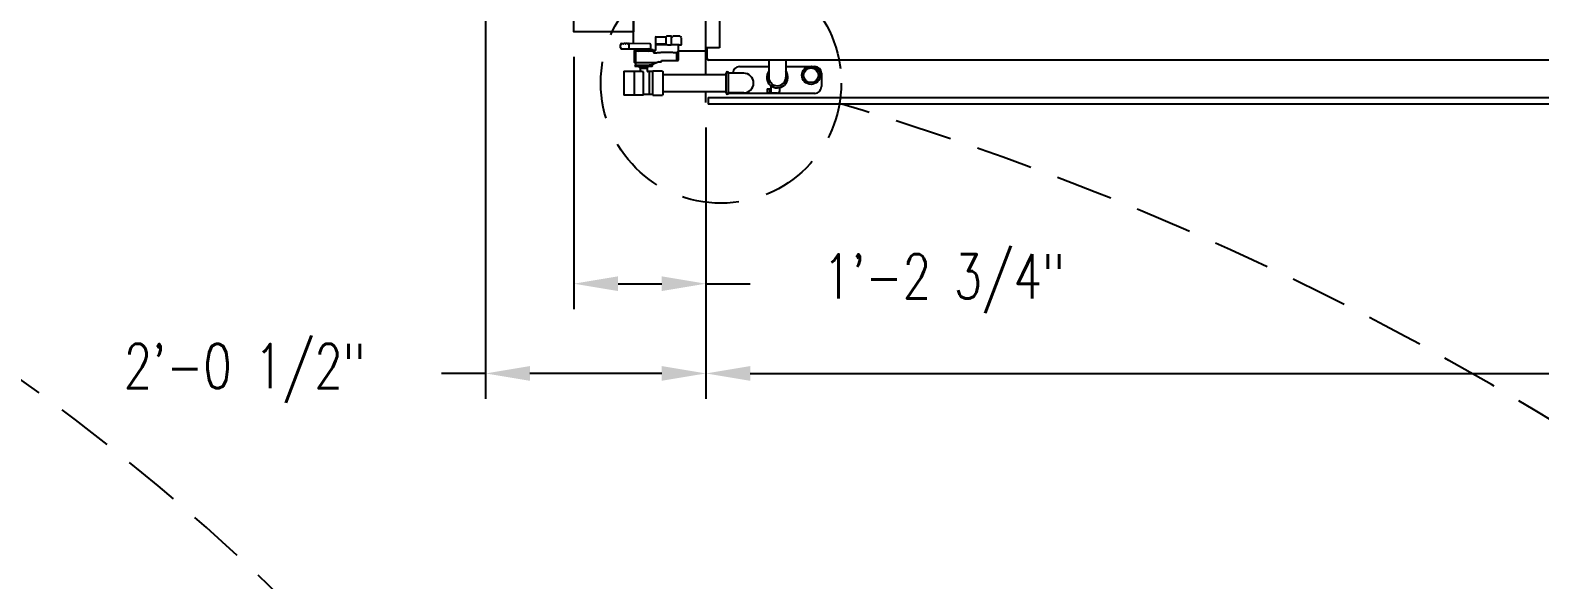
# Model space of a CAD drawing. Header units: millimetres. Extents: x 16200 to 32328, y 18593 to 29476.
# Drawn here: x 16430.8 to 16599, y 18839.7 to 18900.9 of the extents above; entities that cross this region are included whole.
import ezdxf

# ---------------------------------------------------------------- set-up
doc = ezdxf.new("R2010")
doc.units = ezdxf.units.MM
doc.header["$LTSCALE"] = 5
doc.linetypes.add('HIDDEN', pattern=[9.525, 6.35, -3.175])
for name, color, linetype in [('COIL-CONTROL', 2, 'Continuous'), ('CONDENSER-SST-CONTROL', 1, 'Continuous'), ('RECIRCULATION-CONTROL', 3, 'Continuous'), ('UNIT', 6, 'Continuous')]:
    doc.layers.add(name, color=color, linetype=linetype)
doc.styles.add('SUBMITTAL', font='romans.shx', dxfattribs={"width": 0.75})
doc.dimstyles.new('SUBMITTAL', dxfattribs={"dimtxt": 0.09375, "dimasz": 0.09375, "dimexe": 0.03125, "dimexo": 0.0625, "dimgap": 0.0625, "dimtad": 0, "dimdec": 4, "dimzin": 4, "dimdsep": 46, "dimlunit": 4, "dimtxsty": 'SUBMITTAL', "dimcen": 0.09375, "dimclre": 6, "dimadec": 0, "dimazin": 0, "dimtfac": 1, "dimtdec": 0, "dimtofl": 0, "dimtmove": 0, "dimatfit": 3, "dimfxl": 0, "dimfrac": 2, "dimtolj": 1, "dimtzin": 4, "dimarcsym": 0})

# ---------------------------------------------------------------- blocks, each defined once
blk = doc.blocks.new('*D9')
at = {"layer": 'UNIT', "color": 6, "lineweight": -2}
for p, q in [((16506.07, 18890.06), (16506.07, 18859.84)), ((16742.25, 18890.06), (16742.25, 18859.84))]:
    blk.add_line(p, q, dxfattribs=at)
at = {"layer": 'UNIT', "color": 3, "lineweight": -2}
for p, q in [((16511, 18862.66), (16611.68, 18862.66)), ((16737.32, 18862.66), (16659.51, 18862.66))]:
    blk.add_line(p, q, dxfattribs=at)
at = {"layer": 'UNIT', "color": 3}
for points in [[(16511, 18863.48), (16511, 18861.84), (16506.07, 18862.66)], [(16737.32, 18863.48), (16737.32, 18861.84), (16742.25, 18862.66)]]:
    blk.add_solid(points, dxfattribs=at)
at = {"layer": 'UNIT', "color": 3, "insert": (16635.6, 18862.66), "char_height": 4.9294, "attachment_point": 5, "style": 'SUBMITTAL'}
blk.add_mtext('\\A1;19\'-8 1/8"', dxfattribs=at)
blk = doc.blocks.new('*D16')
at = {"layer": 'UNIT', "color": 6, "lineweight": -2}
for p, q in [((16481.53, 18963.53), (16481.53, 18859.84)), ((16506.07, 18890.06), (16506.07, 18859.84))]:
    blk.add_line(p, q, dxfattribs=at)
at = {"layer": 'UNIT', "color": 3, "lineweight": -2}
for p, q in [((16481.53, 18862.66), (16476.6, 18862.66)), ((16501.14, 18862.66), (16486.46, 18862.66))]:
    blk.add_line(p, q, dxfattribs=at)
at = {"layer": 'UNIT', "color": 3}
for points in [[(16486.46, 18863.48), (16486.46, 18861.84), (16481.53, 18862.66)], [(16501.14, 18863.48), (16501.14, 18861.84), (16506.07, 18862.66)]]:
    blk.add_solid(points, dxfattribs=at)
at = {"layer": 'UNIT', "color": 3, "insert": (16454.68, 18862.66), "char_height": 4.9294, "attachment_point": 5, "style": 'SUBMITTAL'}
blk.add_mtext('\\A1;2\'-0 1/2"', dxfattribs=at)
blk = doc.blocks.new('*D63')
at = {"layer": 'CONDENSER-SST-CONTROL', "color": 6, "lineweight": -2}
for p, q in [((16491.35, 18897.93), (16491.35, 18869.84)), ((16506.07, 18890.06), (16506.07, 18869.84))]:
    blk.add_line(p, q, dxfattribs=at)
at = {"layer": 'CONDENSER-SST-CONTROL', "color": 3, "lineweight": -2}
for p, q in [((16496.28, 18872.66), (16501.14, 18872.66)), ((16506.07, 18872.66), (16511, 18872.66))]:
    blk.add_line(p, q, dxfattribs=at)
at = {"layer": 'CONDENSER-SST-CONTROL', "color": 3}
for points in [[(16496.28, 18873.48), (16496.28, 18871.84), (16491.35, 18872.66)], [(16501.14, 18873.48), (16501.14, 18871.84), (16506.07, 18872.66)]]:
    blk.add_solid(points, dxfattribs=at)
at = {"layer": 'CONDENSER-SST-CONTROL', "color": 3, "insert": (16532.57, 18872.66), "char_height": 4.9294, "attachment_point": 5, "style": 'SUBMITTAL'}
blk.add_mtext('\\A1;1\'-2 3/4"', dxfattribs=at)

msp = doc.modelspace()

# ---------------------------------------------------------------- linework, layer by layer
at = {"layer": 'COIL-CONTROL'}
for q in [(16498.0032, 18969.7068), (16506.0707, 18898.5995), (16506.0707, 18898.5995)]:
    msp.add_line((16498.004, 18898.5995), q, dxfattribs=at)
at = {"layer": 'CONDENSER-SST-CONTROL'}
msp.add_lwpolyline([(16491.354, 18903.6172), (16498.004, 18903.6172), (16498.004, 18900.7422), (16491.354, 18900.7422)], close=True, dxfattribs=at)
at = {"layer": 'RECIRCULATION-CONTROL'}
for p, q in [((16513.0733, 18897.5809), (16513.0733, 18895.6667)), ((16514.9749, 18897.5809), (16514.9749, 18895.6768)), ((16496.9354, 18896.3631), (16498.1165, 18896.3631)), ((16496.9354, 18896.3631), (16496.9354, 18893.6872)), ((16498.1165, 18896.341), (16498.1165, 18896.3631)), ((16498.1165, 18896.3441), (16498.7218, 18896.3441)), ((16498.1165, 18893.7657), (16498.1165, 18896.2846)), ((16498.7323, 18896.6984), (16498.7323, 18896.3834)), ((16499.1205, 18893.7063), (16499.1205, 18896.2835)), ((16499.5198, 18896.6984), (16499.5198, 18896.3834)), ((16500.1244, 18896.3047), (16499.5985, 18896.3047)), ((16499.7307, 18896.2259), (16499.7307, 18893.8244)), ((16500.1244, 18896.3355), (16500.1499, 18896.3631)), ((16500.1244, 18896.3355), (16500.1244, 18893.7148)), ((16501.2407, 18896.3631), (16500.1499, 18896.3631)), ((16508.5811, 18893.9267), (16508.5811, 18896.1236)), ((16510.274, 18896.1236), (16508.5811, 18896.1236)), ((16509.8136, 18896.8717), (16513.0733, 18896.8717)), ((16514.9749, 18896.8717), (16518.1886, 18896.8717)), ((16518.9386, 18896.1217), (16518.9386, 18894.6217)), ((16512.9037, 18894.374), (16513.1399, 18894.3753)), ((16512.9037, 18894.374), (16512.9061, 18893.9194)), ((16513.1399, 18894.3753), (16513.1423, 18893.9207)), ((16513.3278, 18894.3458), (16513.1401, 18894.3448)), ((16513.3299, 18893.9521), (16513.3258, 18894.7191)), ((16514.3025, 18894.1541), (16514.3006, 18894.5235)), ((16498.1165, 18893.6872), (16496.9354, 18893.6872)), ((16498.1165, 18893.7093), (16498.1559, 18893.7093)), ((16498.1165, 18893.6872), (16498.1165, 18893.7093)), ((16498.1165, 18893.7063), (16499.1205, 18893.7063)), ((16500.1244, 18893.7456), (16499.1205, 18893.7456)), ((16500.1499, 18893.6872), (16500.1244, 18893.7148)), ((16500.1499, 18893.6872), (16501.2407, 18893.6872)), ((16510.274, 18893.9267), (16508.5811, 18893.9267)), ((16518.1886, 18893.8717), (16508.5811, 18893.8717)), ((16512.9061, 18893.9194), (16513.1423, 18893.9207)), ((16513.3299, 18893.9521), (16513.1422, 18893.9511)), ((16513.3299, 18893.9521), (16513.4574, 18893.8937)), ((16514.048, 18893.8969), (16513.4574, 18893.8937))]:
    msp.add_line(p, q, dxfattribs=at)
at = {"layer": 'RECIRCULATION-CONTROL', "linetype": 'HIDDEN', "ltscale": 0.2}
msp.add_circle((16507.75, 18895.0252), 13.395, dxfattribs=at)
at = {"layer": 'RECIRCULATION-CONTROL'}
for radius in [1.0133, 0.8228]:
    msp.add_circle((16517.774, 18895.8934), radius, dxfattribs=at)
at = {"layer": 'RECIRCULATION-CONTROL', "linetype": 'HIDDEN', "ltscale": 0.2}
for centre, radius, start, end in [((16289.7274, 18665.1985), 241.5017, 38.145564, 74.115414), ((16425.9362, 18572.7032), 333.8494, 43.450217, 73.465046)]:
    msp.add_arc(centre, radius, start, end, dxfattribs=at)
at = {"layer": 'RECIRCULATION-CONTROL'}
for centre, radius, start, end in [((16498.6536, 18896.3834), 0.0787, 330, 0), ((16499.5985, 18896.3834), 0.0787, 180, 270), ((16508.4433, 18896.1236), 0.1378, 0, 180), ((16509.8136, 18896.1217), 0.75, 90, 179.852788), ((16510.274, 18895.0252), 1.0984, 270, 90), ((16514.0241, 18895.6717), 1.1811, 143.91447, 36.693959), ((16518.1886, 18896.1217), 0.75, 0, 90), ((16514.0241, 18895.6717), 0.9508, 180.304214, 0.304214), ((16518.1886, 18894.6217), 0.75, 270, 0), ((16508.4433, 18893.9267), 0.1378, 180, 0), ((16514.0466, 18894.1528), 0.2559, 270.304214, 0.304214)]:
    msp.add_arc(centre, radius, start, end, dxfattribs=at)
for points, knots in [([(16498.1165, 18896.2846), (16498.1165, 18896.2925), (16498.1173, 18896.3012), (16498.121, 18896.314), (16498.1227, 18896.3182), (16498.1275, 18896.3262), (16498.1305, 18896.3301), (16498.1378, 18896.3358), (16498.1417, 18896.3382), (16498.148, 18896.3401), (16498.1498, 18896.3405), (16498.1528, 18896.3409), (16498.1545, 18896.341), (16498.1559, 18896.341)], [2.729599296, 2.729599296, 2.729599296, 2.729599296, 2.887354182, 2.887354182, 2.966231625, 2.966231625, 3.045109068, 3.045109068, 3.092388077, 3.092388077, 3.105628315, 3.105628315, 3.11645677, 3.11645677, 3.11645677, 3.11645677]), ([(16499.1205, 18896.2835), (16499.1002, 18896.2836), (16499.08, 18896.2841), (16499.0353, 18896.2864), (16499.0111, 18896.2883), (16498.9429, 18896.2956), (16498.9012, 18896.3023), (16498.8242, 18896.3173), (16498.7904, 18896.3256), (16498.7463, 18896.3371), (16498.7328, 18896.3409), (16498.7233, 18896.3436), (16498.7218, 18896.3441), (16498.7218, 18896.3441)], [0.00041726, 0.00041726, 0.00041726, 0.00041726, 0.15505021, 0.15505021, 0.34573595, 0.34573595, 0.71128936, 0.71128936, 1.11893579, 1.11893579, 1.44299365, 1.44299365, 1.59211892, 1.59211892, 1.59211892, 1.59211892]), ([(16499.7307, 18896.2259), (16499.7307, 18896.2369), (16499.7307, 18896.2489), (16499.7307, 18896.2709), (16499.7307, 18896.2808), (16499.7307, 18896.2929), (16499.7307, 18896.2972), (16499.7307, 18896.3016), (16499.7307, 18896.3026), (16499.7307, 18896.3034)], [0, 0, 0, 0, 0.117562819, 0.117562819, 0.235125638, 0.235125638, 0.311588865, 0.311588865, 0.347008826, 0.347008826, 0.347008826, 0.347008826]), ([(16498.1559, 18893.7093), (16498.1545, 18893.7093), (16498.1528, 18893.7094), (16498.1498, 18893.7098), (16498.148, 18893.7102), (16498.1417, 18893.7121), (16498.1378, 18893.7145), (16498.1305, 18893.7202), (16498.1275, 18893.7241), (16498.1227, 18893.7321), (16498.121, 18893.7364), (16498.1173, 18893.7491), (16498.1165, 18893.7578), (16498.1165, 18893.7657)], [1.038818923, 1.038818923, 1.038818923, 1.038818923, 1.049647379, 1.049647379, 1.062887617, 1.062887617, 1.110166626, 1.110166626, 1.189044069, 1.189044069, 1.267921512, 1.267921512, 1.425676398, 1.425676398, 1.425676398, 1.425676398]), ([(16499.7307, 18893.7469), (16499.7307, 18893.7477), (16499.7307, 18893.7487), (16499.7307, 18893.7531), (16499.7307, 18893.7574), (16499.7307, 18893.7695), (16499.7307, 18893.7794), (16499.7307, 18893.8014), (16499.7307, 18893.8135), (16499.7307, 18893.8244)], [1.052107745, 1.052107745, 1.052107745, 1.052107745, 1.087527707, 1.087527707, 1.163990933, 1.163990933, 1.281553752, 1.281553752, 1.399116571, 1.399116571, 1.399116571, 1.399116571])]:
    msp.add_open_spline(points, degree=3, knots=knots, dxfattribs=at)
for points in [[(16499.7307, 18896.3047), (16499.7307, 18896.3047), (16499.7307, 18896.3043), (16499.7307, 18896.3034)], [(16499.7307, 18893.7469), (16499.7307, 18893.7461), (16499.7307, 18893.7456), (16499.7307, 18893.7456)]]:
    msp.add_open_spline(points, degree=3, dxfattribs=at)
at = {"layer": 'UNIT'}
for p, q in [((16506.0707, 18892.8745), (16506.0707, 18973.2292)), ((16507.5707, 18964.6004), (16507.5707, 18898.9392)), ((16507.5707, 18898.9392), (16506.0707, 18898.9392)), ((16506.2035, 18897.781), (16506.2069, 18898.9392)), ((16741.9723, 18897.5809), (16506.4014, 18897.5809)), ((16506.3122, 18893.4097), (16506.3122, 18892.6597)), ((16506.3122, 18893.4097), (16742.1596, 18893.4097)), ((16742.1596, 18892.6597), (16506.3122, 18892.6597))]:
    msp.add_line(p, q, dxfattribs=at)
msp.add_arc((16506.4035, 18897.781), 0.2001, 180, 269.391571, dxfattribs=at)

# ---------------------------------------------------------------- dimensions: what is measured, and where the dimension line sits
at = {"layer": 'CONDENSER-SST-CONTROL', "color": 3}
dim = msp.add_linear_dim(base=(16506.0707, 18872.6597), p1=(16491.354, 18900.7422), p2=(16506.0707, 18892.8745), angle=180, dimstyle='SUBMITTAL', override={"dimscale": 70.42, "dimtxt": 0.07, "dimasz": 0.07, "dimexe": 0.04, "dimexo": 0.04, "dimgap": 0.03125, "dimdec": 3, "dimzin": 3, "dimclrd": 3, "dimclrt": 3, "dimtdec": 3, "dimtix": 1}, dxfattribs=at)
dim.commit()
dim.dimension.update_dxf_attribs({"geometry": '*D63', "text_midpoint": (16532.5663, 18872.6597), "dimtype": 160})
at = {"layer": 'UNIT', "color": 3}
dim = msp.add_linear_dim(base=(16506.0707, 18862.6597), p1=(16481.5315, 18966.3465), p2=(16506.0707, 18892.8745), angle=180, dimstyle='SUBMITTAL', override={"dimscale": 70.42, "dimtxt": 0.07, "dimasz": 0.07, "dimexe": 0.04, "dimexo": 0.04, "dimgap": 0.03125, "dimdec": 3, "dimzin": 3, "dimclrd": 3, "dimclrt": 3, "dimtdec": 3, "dimtix": 1}, dxfattribs=at)
dim.commit()
dim.dimension.update_dxf_attribs({"geometry": '*D16', "text_midpoint": (16454.6839, 18862.6597), "dimtype": 160})
dim = msp.add_linear_dim(base=(16506.0707, 18862.6597), p1=(16742.2464, 18892.8745), p2=(16506.0707, 18892.8745), dimstyle='SUBMITTAL', override={"dimscale": 70.42, "dimtxt": 0.07, "dimasz": 0.07, "dimexe": 0.04, "dimexo": 0.04, "dimgap": 0.03125, "dimdec": 3, "dimzin": 3, "dimclrd": 3, "dimclrt": 3, "dimtdec": 3, "dimtix": 1}, dxfattribs=at)
dim.commit()
dim.dimension.update_dxf_attribs({"geometry": '*D9', "text_midpoint": (16635.5961, 18862.6597), "dimtype": 160})

# ---------------------------------------------------------------- next in the draw order: wipeouts: each hides what was drawn before it
for points in [[(16498.0772, 18897.3283), (16502.9984, 18897.3283), (16502.9984, 18899.4089), (16499.8331, 18899.4125), (16496.6795, 18899.4149), (16496.6795, 18898.8244), (16498.0772, 18898.5488)], [(16501.3055, 18895.9759), (16508.3055, 18895.9759), (16508.3055, 18894.0744), (16501.3055, 18894.0744)]]:
    msp.add_wipeout(points).dxf.layer = 'RECIRCULATION-CONTROL'

# ---------------------------------------------------------------- next in the draw order: linework, layer by layer
at = {"layer": 'RECIRCULATION-CONTROL'}
for p, q in [((16496.5614, 18898.9425), (16496.5614, 18899.2968)), ((16496.6795, 18899.4149), (16496.8723, 18899.4149)), ((16496.892, 18899.3952), (16496.892, 18899.3755)), ((16496.9314, 18899.3755), (16496.892, 18899.3755)), ((16496.9314, 18899.3755), (16496.9314, 18899.3952)), ((16497.0692, 18899.4149), (16496.9511, 18899.4149)), ((16497.0888, 18899.3952), (16497.0888, 18899.3755)), ((16497.1282, 18899.3755), (16497.0888, 18899.3755)), ((16497.1282, 18899.3755), (16497.1282, 18899.3952)), ((16497.266, 18899.4149), (16497.1479, 18899.4149)), ((16497.2857, 18899.3952), (16497.2857, 18899.3755)), ((16497.3251, 18899.3755), (16497.2857, 18899.3755)), ((16497.3251, 18899.3755), (16497.3251, 18899.3952)), ((16497.4629, 18899.4149), (16497.3448, 18899.4149)), ((16497.4825, 18899.3952), (16497.4825, 18899.3755)), ((16497.5022, 18899.3755), (16497.4825, 18899.3755)), ((16497.5219, 18898.8244), (16497.5219, 18899.3952)), ((16499.8331, 18899.4125), (16497.5416, 18899.4149)), ((16499.9276, 18898.9425), (16499.9276, 18899.2968)), ((16500.4394, 18900.0842), (16500.4394, 18899.4346)), ((16500.4394, 18899.2771), (16500.4394, 18898.6913)), ((16500.4788, 18899.3789), (16500.4788, 18899.3328)), ((16500.5112, 18899.3755), (16500.5008, 18899.3755)), ((16500.5008, 18899.3362), (16500.5112, 18899.3362)), ((16500.5181, 18900.163), (16501.6579, 18900.163)), ((16501.6579, 18899.3755), (16500.6361, 18899.3755)), ((16500.6361, 18899.3362), (16501.675, 18899.3362)), ((16501.6579, 18899.3755), (16501.6579, 18900.163)), ((16502.1697, 18900.2417), (16501.7853, 18900.2417)), ((16501.7853, 18899.2968), (16502.1697, 18899.2968)), ((16502.2379, 18899.3362), (16502.9984, 18899.3362)), ((16502.2484, 18899.3755), (16502.2484, 18900.163)), ((16502.3109, 18900.163), (16502.2484, 18900.163)), ((16503.0305, 18900.2417), (16502.4473, 18900.2417)), ((16502.9984, 18898.6913), (16502.9984, 18899.3362)), ((16503.1559, 18900.2417), (16503.0305, 18900.2417)), ((16503.0772, 18899.2968), (16503.274, 18899.2968)), ((16503.3528, 18899.3755), (16503.3528, 18900.0448)), ((16496.6795, 18898.8244), (16499.8095, 18898.8244)), ((16498.0772, 18898.5488), (16498.0772, 18897.3677)), ((16500.2262, 18898.5881), (16498.1165, 18898.5881)), ((16498.1329, 18898.7456), (16500.1869, 18898.7456)), ((16500.1475, 18898.6669), (16498.1329, 18898.6669)), ((16498.274, 18897.3677), (16498.274, 18898.5488)), ((16498.648, 18898.7456), (16498.648, 18898.8244)), ((16499.831, 18898.816), (16499.7068, 18898.816)), ((16499.831, 18898.748), (16499.831, 18898.816)), ((16499.8413, 18898.7653), (16499.8418, 18898.7653)), ((16499.8539, 18898.5881), (16499.8539, 18898.6669)), ((16499.8629, 18898.785), (16499.8992, 18898.785)), ((16499.9209, 18898.7653), (16499.9051, 18898.7653)), ((16499.9268, 18898.785), (16499.9631, 18898.785)), ((16499.9721, 18898.5881), (16499.9721, 18898.6669)), ((16499.9842, 18898.7653), (16499.9847, 18898.7653)), ((16500.1816, 18898.6865), (16500.4392, 18898.6865)), ((16500.1869, 18898.7456), (16500.1869, 18898.7063)), ((16500.2425, 18898.5488), (16500.2425, 18898.3913)), ((16500.2425, 18898.3913), (16500.4542, 18898.3913)), ((16500.3213, 18898.5094), (16500.2541, 18898.5766)), ((16500.3016, 18898.5291), (16500.4221, 18898.6496)), ((16500.3213, 18898.47), (16500.3213, 18898.5094)), ((16500.4619, 18898.47), (16500.3213, 18898.47)), ((16502.8016, 18898.4134), (16502.8016, 18897.5645)), ((16502.9984, 18897.5645), (16502.9984, 18898.5747)), ((16498.1165, 18897.3283), (16500.6424, 18897.3283)), ((16498.1656, 18896.9937), (16498.1656, 18896.8952)), ((16498.1656, 18896.8952), (16500.0668, 18896.8952)), ((16498.1853, 18897.0133), (16499.7188, 18897.0133)), ((16498.274, 18897.0133), (16498.274, 18897.3283)), ((16498.6339, 18896.8755), (16498.6142, 18896.8952)), ((16498.6339, 18896.8755), (16498.6339, 18896.7968)), ((16498.7323, 18896.6984), (16498.6339, 18896.7968)), ((16498.7323, 18896.6984), (16499.5198, 18896.6984)), ((16499.5198, 18896.6984), (16499.6182, 18896.7968)), ((16499.6182, 18896.8755), (16499.6379, 18896.8952)), ((16499.6182, 18896.8755), (16499.6182, 18896.7968)), ((16500.0668, 18897.0133), (16499.7299, 18897.0133)), ((16500.8112, 18897.407), (16499.9669, 18897.0133)), ((16500.0865, 18896.9937), (16500.0865, 18896.9149)), ((16500.8112, 18897.407), (16501.0868, 18897.407)), ((16501.1262, 18897.5252), (16502.9591, 18897.5252)), ((16501.1262, 18897.4464), (16501.1262, 18897.5252)), ((16501.2407, 18896.3631), (16501.3055, 18896.2929)), ((16501.3055, 18893.7574), (16501.3055, 18896.2929)), ((16501.3055, 18895.9759), (16506.132, 18895.9759)), ((16506.132, 18895.9759), (16508.3055, 18895.9759)), ((16508.3055, 18893.9267), (16508.3055, 18896.1236)), ((16501.3055, 18893.7574), (16501.2407, 18893.6872)), ((16501.3055, 18894.0744), (16506.132, 18894.0744)), ((16506.132, 18894.0744), (16508.3055, 18894.0744))]:
    msp.add_line(p, q, dxfattribs=at)
for centre, radius, start, end in [((16496.6795, 18899.2968), 0.1181, 90, 180), ((16496.8723, 18899.3952), 0.0197, 0, 90), ((16496.9511, 18899.3952), 0.0197, 90, 180), ((16497.0692, 18899.3952), 0.0197, 0, 90), ((16497.1479, 18899.3952), 0.0197, 90, 180), ((16497.266, 18899.3952), 0.0197, 0, 90), ((16497.3448, 18899.3952), 0.0197, 90, 180), ((16497.4629, 18899.3952), 0.0197, 0, 90), ((16497.5022, 18899.3952), 0.0197, 270, 0), ((16497.5416, 18899.3952), 0.0197, 90, 177.616916), ((16499.8095, 18899.2968), 0.1181, 0, 78.463041), ((16500.5181, 18900.0842), 0.0787, 90, 180), ((16500.4984, 18899.4346), 0.0591, 180, 264.780438), ((16500.4984, 18899.2771), 0.0591, 95.219562, 180), ((16502.1697, 18900.163), 0.0787, 0, 90), ((16502.1697, 18899.3755), 0.0787, 270, 0), ((16502.3109, 18900.2417), 0.0787, 270, 330), ((16502.4473, 18900.163), 0.0787, 90, 150), ((16503.0772, 18899.2181), 0.0787, 90, 180), ((16503.1559, 18900.0448), 0.1969, 5.109005, 90), ((16503.274, 18899.3755), 0.0787, 270, 0), ((16496.6795, 18898.9425), 0.1181, 180, 270), ((16498.1165, 18898.5488), 0.0394, 90, 180), ((16498.1329, 18898.7063), 0.0394, 90, 270), ((16498.5299, 18898.7063), 0.1181, 270, 340.528779), ((16499.7504, 18898.7063), 0.1181, 90, 160.528779), ((16499.7504, 18898.7063), 0.1181, 199.471221, 270), ((16499.8095, 18898.9425), 0.1181, 270, 0), ((16499.8216, 18898.7653), 0.0197, 270, 0), ((16499.8391, 18898.7693), 0.00394, 339.832635, 350.272005), ((16499.8992, 18898.7811), 0.00394, 0, 90), ((16499.9071, 18898.7693), 0.00394, 180, 270), ((16499.9189, 18898.7693), 0.00394, 270, 0), ((16499.9268, 18898.7811), 0.00394, 90, 180), ((16499.9869, 18898.7693), 0.00394, 189.727995, 200.167365), ((16500.0044, 18898.7653), 0.0197, 180, 270), ((16500.1475, 18898.7063), 0.0394, 270, 0), ((16500.2262, 18898.5488), 0.0394, 45, 90), ((16500.2819, 18898.5488), 0.0394, 135, 180), ((16500.3803, 18898.6913), 0.0591, 315, 0), ((16502.9591, 18897.5645), 0.0394, 270, 0), ((16498.1165, 18897.3677), 0.0394, 180, 270), ((16498.1853, 18896.9937), 0.0197, 90, 180), ((16500.0668, 18896.9937), 0.0197, 0, 90), ((16500.0668, 18896.9149), 0.0197, 270, 0), ((16501.0868, 18897.4464), 0.0394, 270, 0)]:
    msp.add_arc(centre, radius, start, end, dxfattribs=at)
for centre, major_axis, ratio, start_param, end_param in [((16501.7853, 18900.163), (-0.1274, 0), 0.61803399, 4.71238898, 6.28318531), ((16501.7853, 18899.3755), (-0.1274, 0), 0.61803399, 0, 1.57079633), ((16498.2903, 18898.5488), (0, 0.0394), 0.41421356, 0, 1.57079633), ((16502.7853, 18897.5645), (0, -0.0394), 0.41421356, 0, 1.57079633), ((16498.2903, 18897.3677), (0, -0.0394), 0.41421356, 4.71238898, 6.28318531)]:
    msp.add_ellipse(centre, major_axis=major_axis, ratio=ratio, start_param=start_param, end_param=end_param, dxfattribs=at)
for points, knots in [([(16500.5008, 18899.3755), (16500.4993, 18899.3755), (16500.4979, 18899.3756), (16500.4954, 18899.3756), (16500.4942, 18899.3757), (16500.4931, 18899.3758)], [0.3049004424, 0.3049004424, 0.3049004424, 0.3049004424, 0.3216995017, 0.3216995017, 0.337828773, 0.337828773, 0.337828773, 0.337828773]), ([(16500.4931, 18899.3359), (16500.4953, 18899.3361), (16500.4977, 18899.3362), (16500.5006, 18899.3362), (16500.5007, 18899.3362), (16500.5008, 18899.3362)], [0.9128209579, 0.9128209579, 0.9128209579, 0.9128209579, 0.942394679, 0.942394679, 0.9439344238, 0.9439344238, 0.9439344238, 0.9439344238]), ([(16500.5112, 18899.3362), (16500.5122, 18899.3362), (16500.5132, 18899.3362), (16500.5146, 18899.3362), (16500.5151, 18899.3362), (16500.5155, 18899.3362)], [0.9786516297, 0.9786516297, 0.9786516297, 0.9786516297, 0.9878006975, 0.9878006975, 0.9918310064, 0.9918310064, 0.9918310064, 0.9918310064]), ([(16500.5575, 18899.3762), (16500.5541, 18899.3763), (16500.5507, 18899.3763), (16500.5424, 18899.3763), (16500.5375, 18899.3762), (16500.5267, 18899.3759), (16500.5209, 18899.3757), (16500.5155, 18899.3756)], [0.760779764, 0.760779764, 0.760779764, 0.760779764, 0.786617288, 0.786617288, 0.824749757, 0.824749757, 0.873614564, 0.873614564, 0.873614564, 0.873614564]), ([(16500.5155, 18899.3362), (16500.5161, 18899.3361), (16500.5166, 18899.3361), (16500.5227, 18899.336), (16500.5285, 18899.3358), (16500.5394, 18899.3355), (16500.5442, 18899.3354), (16500.5519, 18899.3354), (16500.5547, 18899.3355), (16500.5575, 18899.3355)], [0.695215485, 0.695215485, 0.695215485, 0.695215485, 0.70010658, 0.70010658, 0.74914671, 0.74914671, 0.786617288, 0.786617288, 0.80804988, 0.80804988, 0.80804988, 0.80804988]), ([(16499.8418, 18898.7653), (16499.8418, 18898.7653), (16499.8419, 18898.7655), (16499.8422, 18898.766), (16499.8423, 18898.7664), (16499.8426, 18898.7674), (16499.8428, 18898.768), (16499.8431, 18898.7686), (16499.8431, 18898.7686), (16499.8431, 18898.7686)], [0, 0, 0, 0, 0.0060243667, 0.0060243667, 0.0125269212, 0.0125269212, 0.0193585915, 0.0193585915, 0.0194542341, 0.0194542341, 0.0194542341, 0.0194542341]), ([(16499.8629, 18898.785), (16499.861, 18898.785), (16499.8592, 18898.7848), (16499.8556, 18898.7838), (16499.8539, 18898.783), (16499.8507, 18898.7811), (16499.8492, 18898.7799), (16499.8467, 18898.7772), (16499.8456, 18898.7756), (16499.8439, 18898.7722), (16499.8433, 18898.7704), (16499.843, 18898.7686)], [0, 0, 0, 0, 0.0114195007, 0.0114195007, 0.0228390014, 0.0228390014, 0.034258502, 0.034258502, 0.0456780027, 0.0456780027, 0.0570975034, 0.0570975034, 0.0570975034, 0.0570975034]), ([(16499.8984, 18898.7686), (16499.8984, 18898.7686), (16499.8984, 18898.7686), (16499.8991, 18898.768), (16499.8998, 18898.7674), (16499.9012, 18898.7664), (16499.902, 18898.766), (16499.9035, 18898.7655), (16499.9043, 18898.7653), (16499.9051, 18898.7653)], [-0.0000972943, -0.0000972943, -0.0000972943, -0.0000972943, 0, 0, 0.0069496547, 0.0069496547, 0.0135645097, 0.0135645097, 0.0196929185, 0.0196929185, 0.0196929185, 0.0196929185]), ([(16499.9032, 18898.7693), (16499.9032, 18898.7719), (16499.9032, 18898.7743), (16499.9032, 18898.7781), (16499.9032, 18898.7795), (16499.9032, 18898.7808), (16499.9032, 18898.7811), (16499.9032, 18898.7811)], [0.018300701, 0.018300701, 0.018300701, 0.018300701, 0.0388262522, 0.0388262522, 0.0592034352, 0.0592034352, 0.0719391746, 0.0719391746, 0.0719391746, 0.0719391746]), ([(16499.9209, 18898.7653), (16499.9217, 18898.7653), (16499.9225, 18898.7655), (16499.924, 18898.766), (16499.9248, 18898.7664), (16499.9262, 18898.7674), (16499.9269, 18898.768), (16499.9276, 18898.7686), (16499.9276, 18898.7686), (16499.9276, 18898.7686)], [0, 0, 0, 0, 0.0060243463, 0.0060243463, 0.0125269671, 0.0125269671, 0.0193585954, 0.0193585954, 0.0194542335, 0.0194542335, 0.0194542335, 0.0194542335]), ([(16499.9228, 18898.7811), (16499.9228, 18898.7811), (16499.9228, 18898.781), (16499.9228, 18898.7804), (16499.9228, 18898.7798), (16499.9228, 18898.7778), (16499.9228, 18898.7762), (16499.9228, 18898.7728), (16499.9228, 18898.7711), (16499.9228, 18898.7693)], [0, 0, 0, 0, 0.0083751598, 0.0083751598, 0.0217754154, 0.0217754154, 0.0391957478, 0.0391957478, 0.0536384736, 0.0536384736, 0.0536384736, 0.0536384736]), ([(16499.983, 18898.7686), (16499.9827, 18898.7704), (16499.9821, 18898.7722), (16499.9804, 18898.7756), (16499.9793, 18898.7772), (16499.9768, 18898.7799), (16499.9753, 18898.7811), (16499.9721, 18898.783), (16499.9704, 18898.7838), (16499.9668, 18898.7848), (16499.965, 18898.785), (16499.9631, 18898.785)], [0.0148416712, 0.0148416712, 0.0148416712, 0.0148416712, 0.0262611719, 0.0262611719, 0.0376806725, 0.0376806725, 0.0491001732, 0.0491001732, 0.0605196739, 0.0605196739, 0.0719391746, 0.0719391746, 0.0719391746, 0.0719391746]), ([(16499.9829, 18898.7686), (16499.9829, 18898.7686), (16499.9829, 18898.7686), (16499.9832, 18898.768), (16499.9834, 18898.7674), (16499.9837, 18898.7664), (16499.9838, 18898.766), (16499.9841, 18898.7655), (16499.9842, 18898.7653), (16499.9842, 18898.7653)], [-0.0000972899, -0.0000972899, -0.0000972899, -0.0000972899, 0, 0, 0.0069496143, 0.0069496143, 0.013564539, 0.013564539, 0.0196929291, 0.0196929291, 0.0196929291, 0.0196929291])]:
    msp.add_open_spline(points, degree=3, knots=knots, dxfattribs=at)
for points, degree in [([(16500.5155, 18899.3756), (16500.5141, 18899.3756), (16500.5126, 18899.3755), (16500.5112, 18899.3755)], 3), ([(16500.6361, 18899.3755), (16500.6108, 18899.3755), (16500.5844, 18899.3757), (16500.5575, 18899.3762)], 3), ([(16500.5575, 18899.3355), (16500.5844, 18899.336), (16500.6108, 18899.3362), (16500.6361, 18899.3362)], 3), ([(16500.4619, 18898.47), (16500.4581, 18898.4332), (16500.4542, 18898.3913)], 2), ([(16502.8664, 18898.47), (16502.8924, 18898.493), (16502.9186, 18898.5159), (16502.9447, 18898.5387)], 3), ([(16502.9984, 18898.6496), (16502.9984, 18898.6609), (16502.9984, 18898.6772), (16502.9984, 18898.6913)], 3), ([(16499.7255, 18897.0132), (16499.7232, 18897.0133), (16499.7209, 18897.0133), (16499.7188, 18897.0133)], 3)]:
    msp.add_open_spline(points, degree=degree, dxfattribs=at)
for points, weights in [([(16500.4542, 18898.3913), (16500.465, 18898.3932), (16500.4756, 18898.3945)], [1.22405770936, 1.22743900133, 1.22969879774]), ([(16500.4756, 18898.3945), (16501.0996, 18898.47), (16501.7189, 18898.47)], [1.00785103705, 1.01158301158, 1.01158301158]), ([(16502.9447, 18898.5387), (16502.9741, 18898.5644), (16502.9984, 18898.5747)], [2.25031662882, 2.4179026028, 2.49299110855]), ([(16502.9984, 18898.5747), (16502.9984, 18898.6297), (16502.9984, 18898.6496)], [2.99649199893, 3.84209214594, 4.27991564854])]:
    msp.add_rational_spline(points, weights, degree=2, dxfattribs=at)
for points, weights, knots in [([(16501.7189, 18898.47), (16502.0173, 18898.47), (16502.3161, 18898.4569), (16502.6158, 18898.4307), (16502.6643, 18898.4264), (16502.7129, 18898.4218), (16502.7615, 18898.4172), (16502.7748, 18898.416), (16502.7882, 18898.4147), (16502.8016, 18898.4134)], [1.01558779859, 1.01558779859, 1.0149355264, 1.01363098202, 1.01363098202, 1.01363098202, 1.01363098202, 1.01363098202, 1.01363098202, 1.01363098202], [6.56732435, 6.56732435, 6.56732435, 6.56732435, 8.89418905, 8.89418905, 8.89418905, 9.27033954, 9.27033954, 9.27033954, 9.3739351, 9.3739351, 9.3739351, 9.3739351]), ([(16502.8016, 18898.4127), (16502.8083, 18898.4187), (16502.8151, 18898.4247), (16502.8218, 18898.4307), (16502.8367, 18898.4439), (16502.8515, 18898.457), (16502.8664, 18898.47)], [1, 1, 1, 1, 1.00000335646, 1.00000354417, 1.00000056314], [0.286472636, 0.286472636, 0.286472636, 0.286472636, 0.371874708, 0.371874708, 0.371874708, 0.560550806, 0.560550806, 0.560550806, 0.560550806])]:
    msp.add_rational_spline(points, weights, degree=3, knots=knots, dxfattribs=at)

doc.saveas('drawing.dxf')
